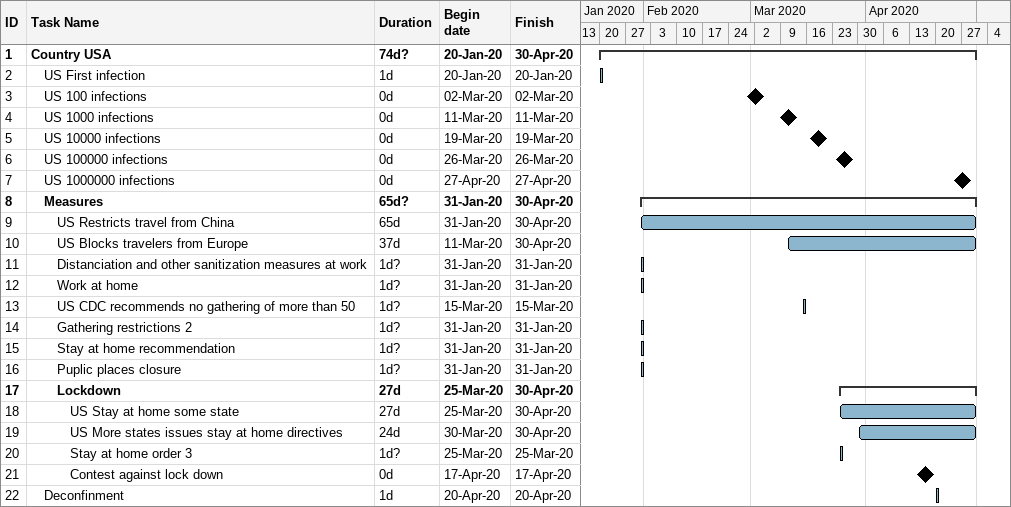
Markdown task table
| ID | Level | Task | Duration | Start | Finish |
|---|---|---|---|---|---|
| 1 | 1 | **Country USA** | 74d? | 2020-01-20 | 2020-04-30 |
| 2 | 2 | US First infection | 1d | 2020-01-20 | 2020-01-20 |
| 3 | 2 | US 100 infections | 0d | 2020-03-02 | 2020-03-02 |
| 4 | 2 | US 1000 infections | 0d | 2020-03-11 | 2020-03-11 |
| 5 | 2 | US 10000 infections | 0d | 2020-03-19 | 2020-03-19 |
| 6 | 2 | US 100000 infections | 0d | 2020-03-26 | 2020-03-26 |
| 7 | 2 | US 1000000 infections | 0d | 2020-04-27 | 2020-04-27 |
| 8 | 2 | **Measures** | 65d? | 2020-01-31 | 2020-04-30 |
| 9 | 3 | US Restricts travel from China | 65d | 2020-01-31 | 2020-04-30 |
| 10 | 3 | US Blocks travelers from Europe | 37d | 2020-03-11 | 2020-04-30 |
| 11 | 3 | Distanciation and other sanitization measures at work | 1d? | 2020-01-31 | 2020-01-31 |
| 12 | 3 | Work at home | 1d? | 2020-01-31 | 2020-01-31 |
| 13 | 3 | US CDC recommends no gathering of more than 50 | 1d? | 2020-03-15 | 2020-03-15 |
| 14 | 3 | Gathering restrictions 2 | 1d? | 2020-01-31 | 2020-01-31 |
| 15 | 3 | Stay at home recommendation | 1d? | 2020-01-31 | 2020-01-31 |
| 16 | 3 | Puplic places closure | 1d? | 2020-01-31 | 2020-01-31 |
| 17 | 3 | **Lockdown** | 27d | 2020-03-25 | 2020-04-30 |
| 18 | 4 | US Stay at home some state | 27d | 2020-03-25 | 2020-04-30 |
| 19 | 4 | US More states issues stay at home directives | 24d | 2020-03-30 | 2020-04-30 |
| 20 | 4 | Stay at home order 3 | 1d? | 2020-03-25 | 2020-03-25 |
| 21 | 4 | Contest against lock down | 0d | 2020-04-17 | 2020-04-17 |
| 22 | 2 | Deconfinment | 1d | 2020-04-20 | 2020-04-20 |
